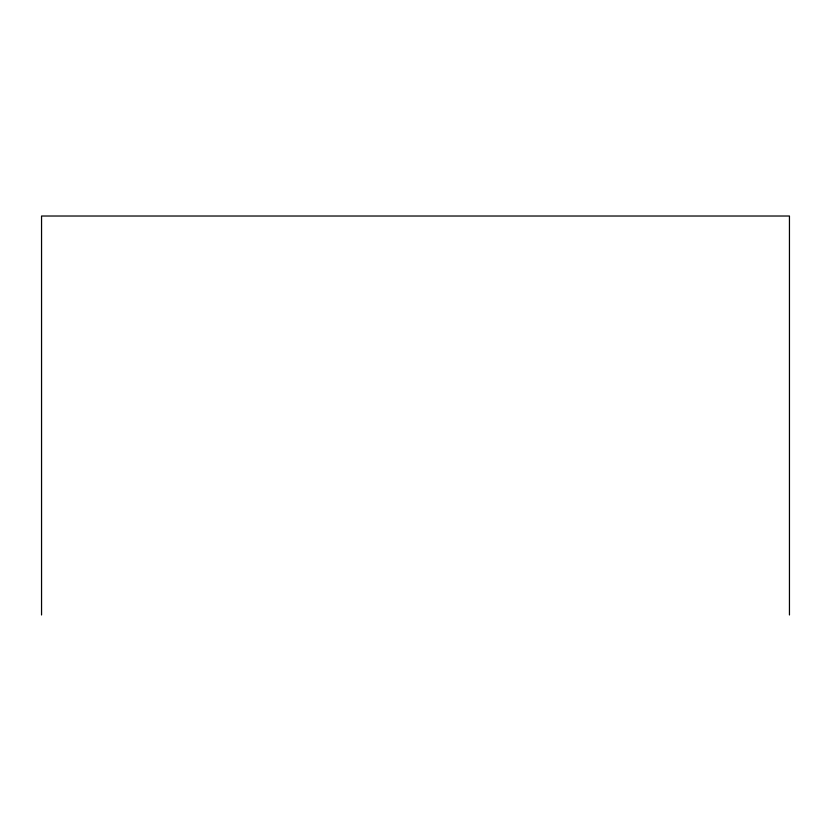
<?xml version="1.0" encoding="UTF-8"?>
<svg xmlns="http://www.w3.org/2000/svg" width="831" height="831" viewBox="0 0 831 831"><rect width="100%" height="100%" fill="white"/><g stroke="black" fill="none" stroke-linecap="round" stroke-linejoin="round"><path stroke-width="1.25" d="M789.45 614.982L789.45 216.018L41.55 216.018L41.55 614.982"/></g></svg>
